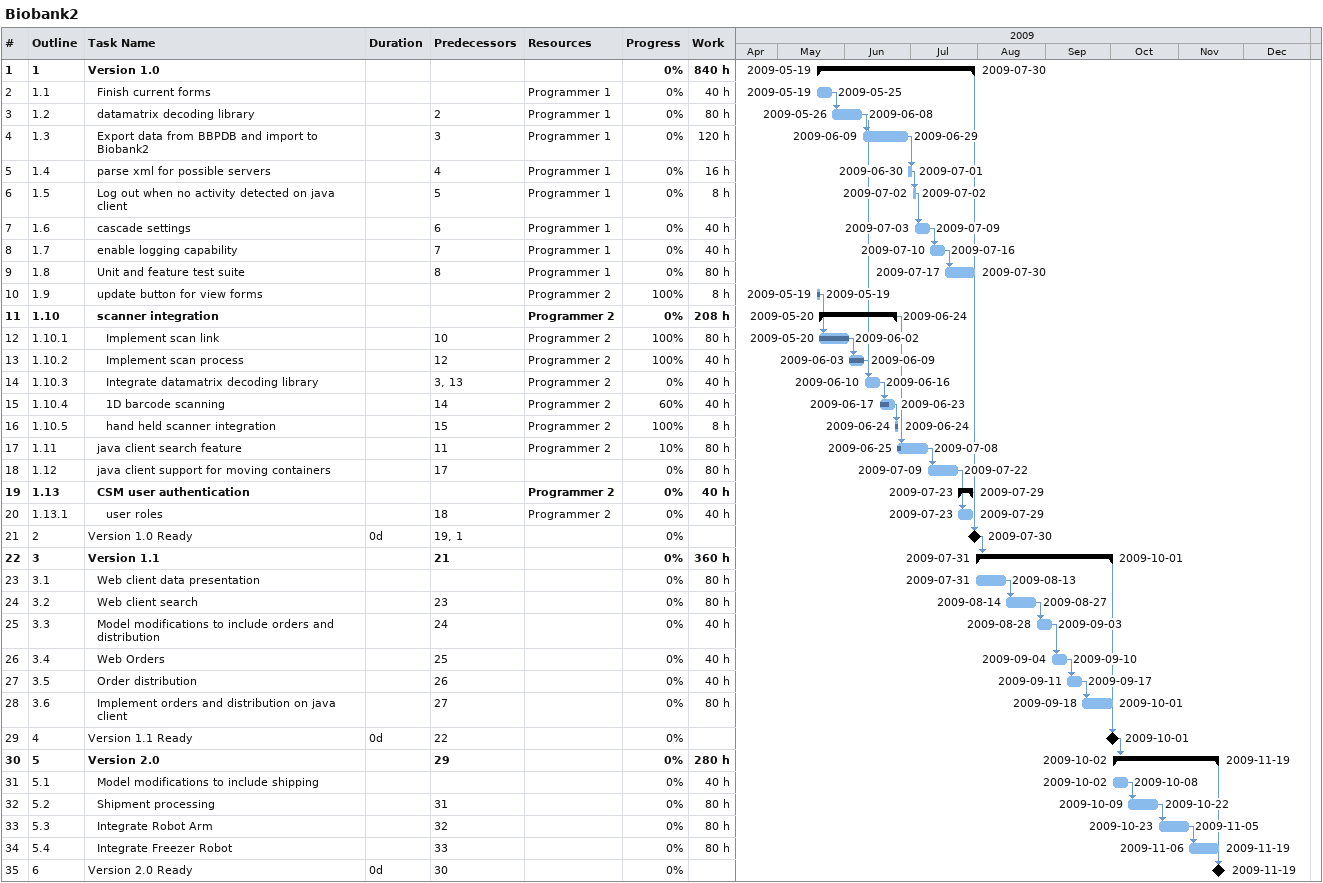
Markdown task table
Biobank2

| ID | WBS | Task | Duration | Start | Finish | Predecessors | Resources | % complete | Work (h) |
|---|---|---|---|---|---|---|---|---|---|
| 1 | 1 | **Version 1.0** |  | 2009-05-19 | 2009-07-30 |  |  | 0 | 840 |
| 2 | 1.1 | Finish current forms |  | 2009-05-19 | 2009-05-25 |  | Programmer 1 | 0 | 40 |
| 3 | 1.2 | datamatrix decoding library |  | 2009-05-26 | 2009-06-08 | 2 | Programmer 1 | 0 | 80 |
| 4 | 1.3 | Export data from BBPDB and import to Biobank2 |  | 2009-06-09 | 2009-06-29 | 3 | Programmer 1 | 0 | 120 |
| 5 | 1.4 | parse xml for possible servers |  | 2009-06-30 | 2009-07-01 | 4 | Programmer 1 | 0 | 16 |
| 6 | 1.5 | Log out when no activity detected on java client |  | 2009-07-02 | 2009-07-02 | 5 | Programmer 1 | 0 | 8 |
| 7 | 1.6 | cascade settings |  | 2009-07-03 | 2009-07-09 | 6 | Programmer 1 | 0 | 40 |
| 8 | 1.7 | enable logging capability |  | 2009-07-10 | 2009-07-16 | 7 | Programmer 1 | 0 | 40 |
| 9 | 1.8 | Unit and feature test suite |  | 2009-07-17 | 2009-07-30 | 8 | Programmer 1 | 0 | 80 |
| 10 | 1.9 | update button for view forms |  | 2009-05-19 | 2009-05-19 |  | Programmer 2 | 100 | 8 |
| 11 | 1.10 | **scanner integration** |  | 2009-05-20 | 2009-06-24 |  | Programmer 2 | 0 | 208 |
| 12 | 1.10.1 | Implement scan link |  | 2009-05-20 | 2009-06-02 | 10 | Programmer 2 | 100 | 80 |
| 13 | 1.10.2 | Implement scan process |  | 2009-06-03 | 2009-06-09 | 12 | Programmer 2 | 100 | 40 |
| 14 | 1.10.3 | Integrate datamatrix decoding library |  | 2009-06-10 | 2009-06-16 | 3, 13 | Programmer 2 | 0 | 40 |
| 15 | 1.10.4 | 1D barcode scanning |  | 2009-06-17 | 2009-06-23 | 14 | Programmer 2 | 60 | 40 |
| 16 | 1.10.5 | hand held scanner integration |  | 2009-06-24 | 2009-06-24 | 15 | Programmer 2 | 100 | 8 |
| 17 | 1.11 | java client search feature |  | 2009-06-25 | 2009-07-08 | 11 | Programmer 2 | 10 | 80 |
| 18 | 1.12 | java client support for moving containers |  | 2009-07-09 | 2009-07-22 | 17 |  | 0 | 80 |
| 19 | 1.13 | **CSM user authentication** |  | 2009-07-23 | 2009-07-29 |  | Programmer 2 | 0 | 40 |
| 20 | 1.13.1 | user roles |  | 2009-07-23 | 2009-07-29 | 18 | Programmer 2 | 0 | 40 |
| 21 | 2 | Version 1.0 Ready | 0d | 2009-07-30 | 2009-07-30 | 19, 1 |  | 0 |  |
| 22 | 3 | **Version 1.1** |  | 2009-07-31 | 2009-10-01 | 21 |  | 0 | 360 |
| 23 | 3.1 | Web client data presentation |  | 2009-07-31 | 2009-08-13 |  |  | 0 | 80 |
| 24 | 3.2 | Web client search |  | 2009-08-14 | 2009-08-27 | 23 |  | 0 | 80 |
| 25 | 3.3 | Model modifications to include orders and distribution |  | 2009-08-28 | 2009-09-03 | 24 |  | 0 | 40 |
| 26 | 3.4 | Web Orders |  | 2009-09-04 | 2009-09-10 | 25 |  | 0 | 40 |
| 27 | 3.5 | Order distribution |  | 2009-09-11 | 2009-09-17 | 26 |  | 0 | 40 |
| 28 | 3.6 | Implement orders and distribution on java client |  | 2009-09-18 | 2009-10-01 | 27 |  | 0 | 80 |
| 29 | 4 | Version 1.1 Ready | 0d | 2009-10-01 | 2009-10-01 | 22 |  | 0 |  |
| 30 | 5 | **Version 2.0** |  | 2009-10-02 | 2009-11-19 | 29 |  | 0 | 280 |
| 31 | 5.1 | Model modifications to include shipping |  | 2009-10-02 | 2009-10-08 |  |  | 0 | 40 |
| 32 | 5.2 | Shipment processing |  | 2009-10-09 | 2009-10-22 | 31 |  | 0 | 80 |
| 33 | 5.3 | Integrate Robot Arm |  | 2009-10-23 | 2009-11-05 | 32 |  | 0 | 80 |
| 34 | 5.4 | Integrate Freezer Robot |  | 2009-11-06 | 2009-11-19 | 33 |  | 0 | 80 |
| 35 | 6 | Version 2.0 Ready | 0d | 2009-11-19 | 2009-11-19 | 30 |  | 0 |  |
